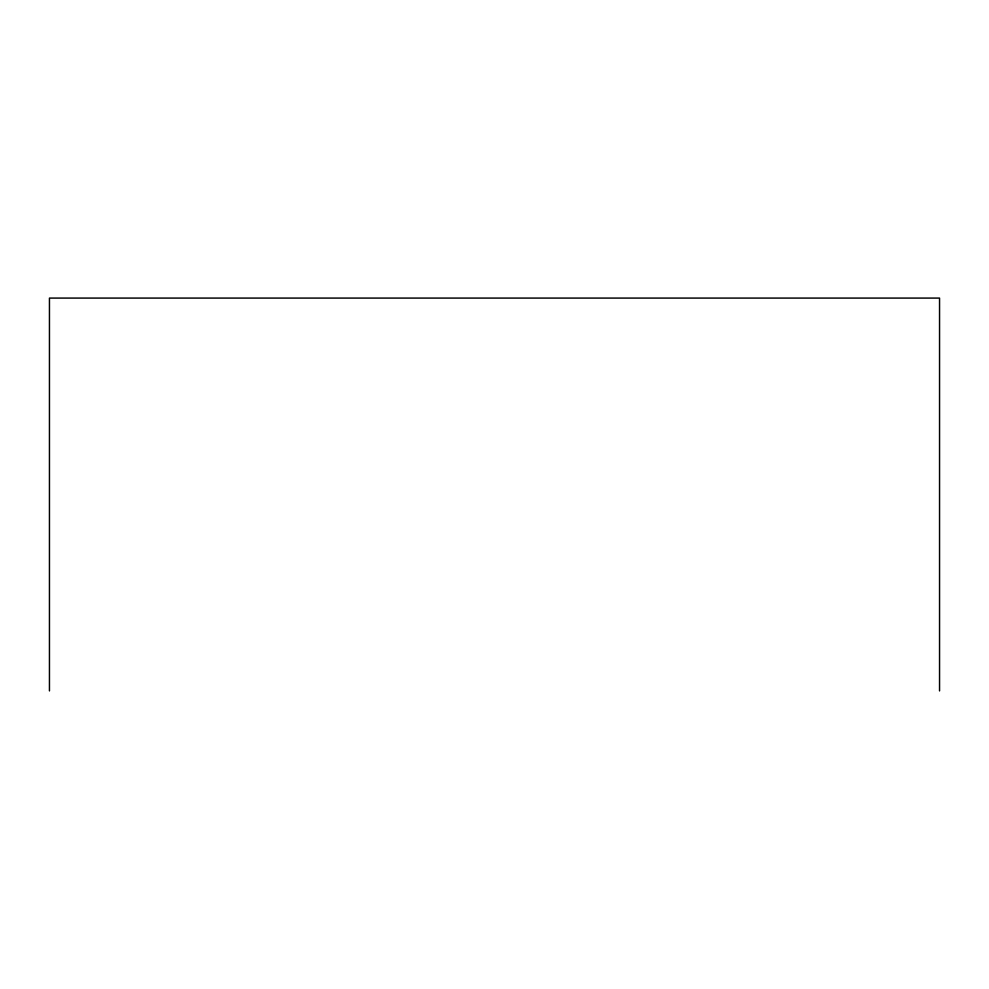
<?xml version="1.0" encoding="UTF-8"?>
<svg xmlns="http://www.w3.org/2000/svg" width="989" height="989" viewBox="0 0 989 989"><rect width="100%" height="100%" fill="white"/><g stroke="black" fill="none" stroke-linecap="round" stroke-linejoin="round"><path stroke-width="1.48" d="M939.55 690.915L939.55 298.085L49.45 298.085L49.45 690.915"/></g></svg>
